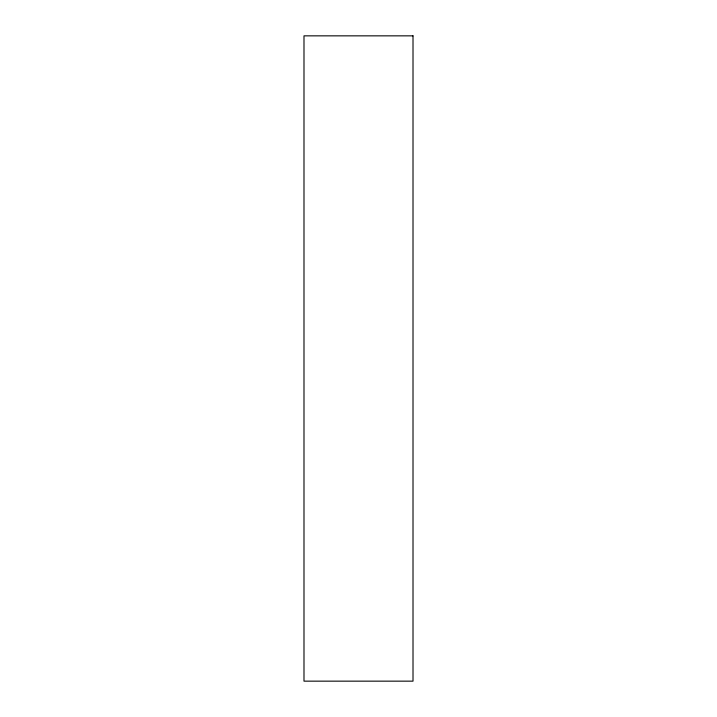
<?xml version="1.0" encoding="UTF-8"?>
<svg xmlns="http://www.w3.org/2000/svg" width="717" height="717" viewBox="0 0 717 717"><rect width="100%" height="100%" fill="white"/><g stroke="black" fill="none" stroke-linecap="round" stroke-linejoin="round"><path stroke-width="1.08" d="M413.01 35.85L303.99 35.85L303.99 681.15L413.01 681.15L413.01 35.85"/></g></svg>
